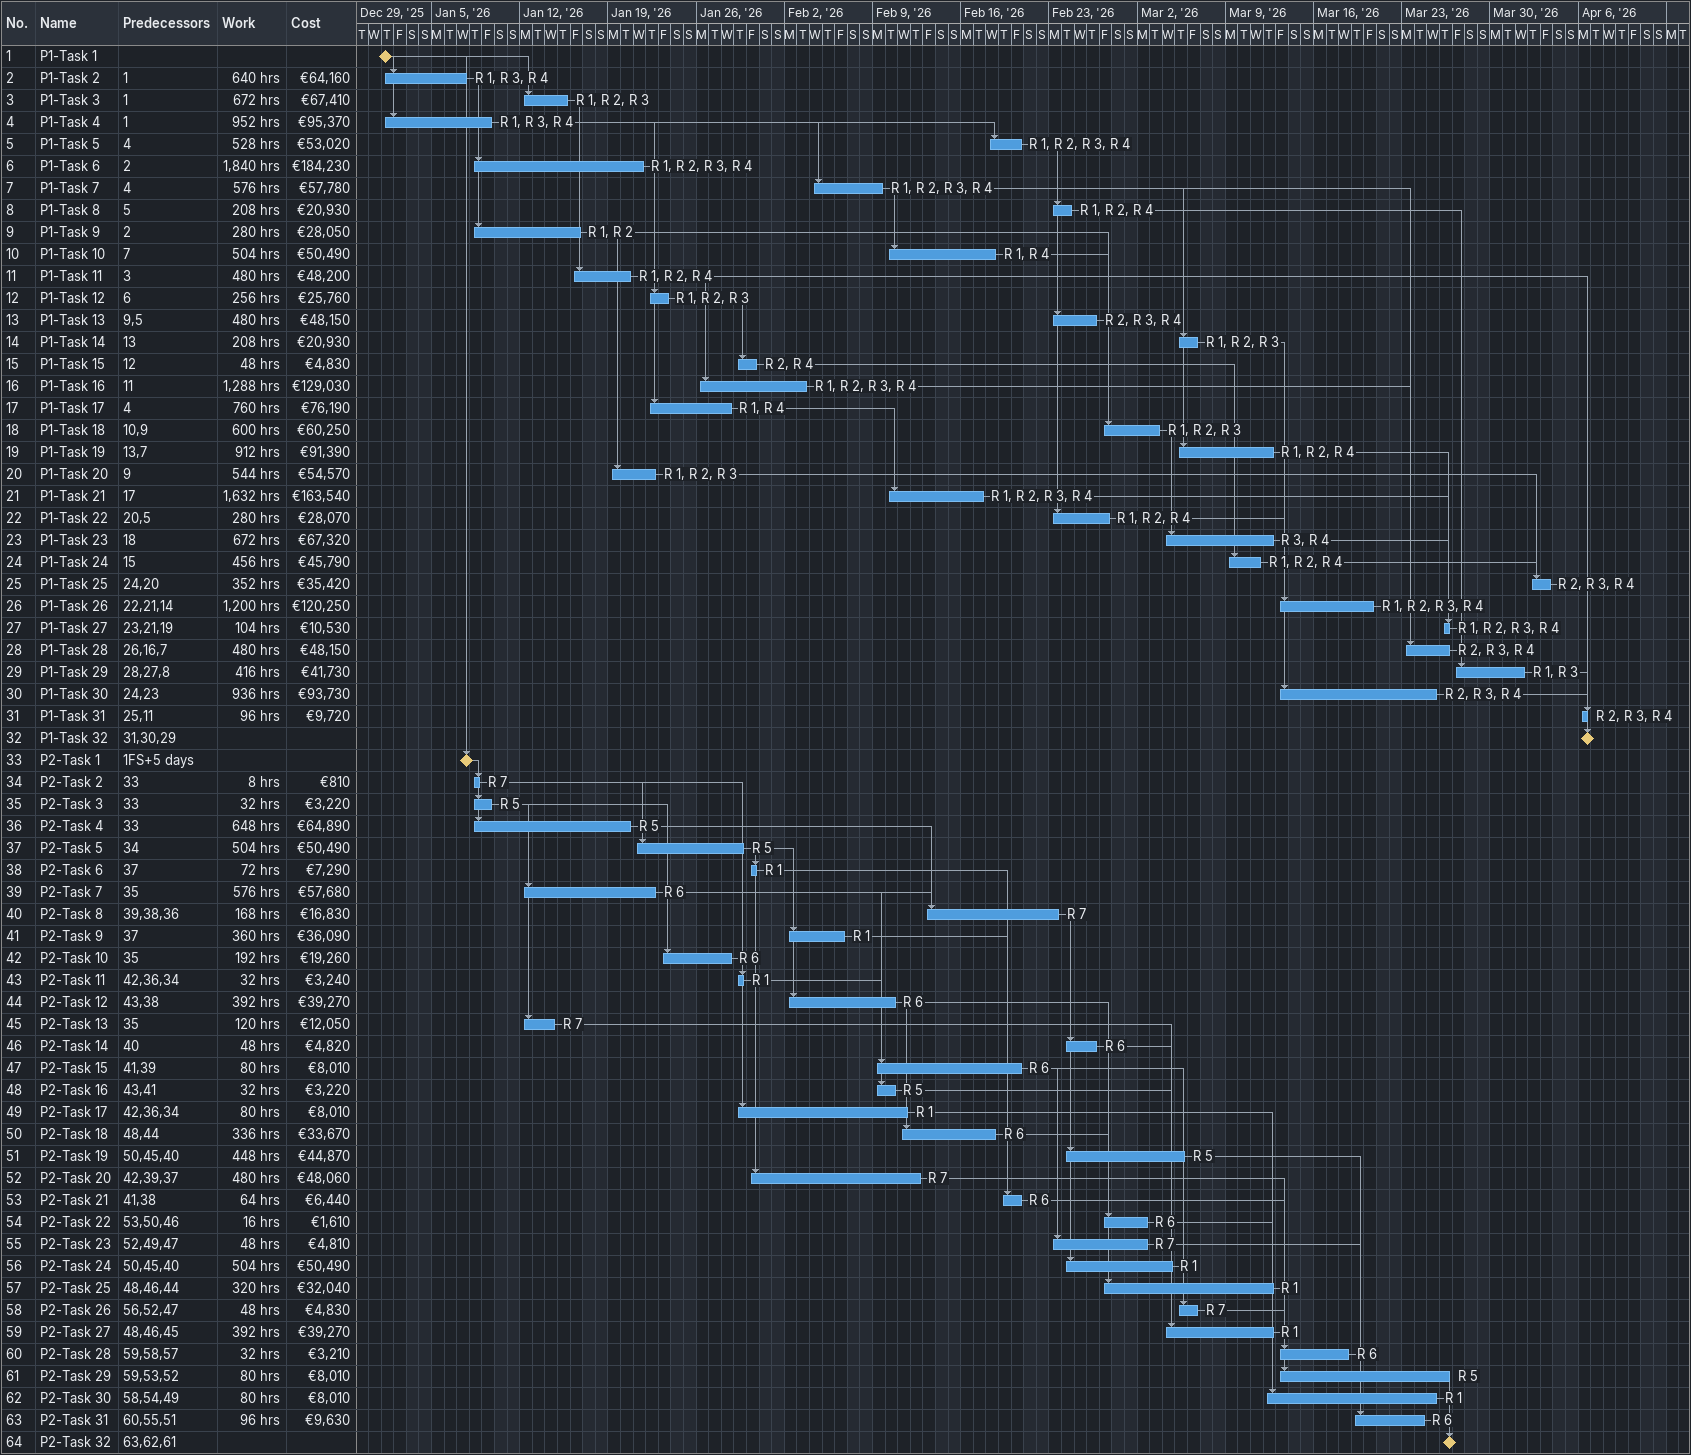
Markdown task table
| ID | Task | Start | Finish | Predecessors | Resources | Work (h) | Cost (€) |
|---|---|---|---|---|---|---|---|
| 1 | P1-Task 1 (milestone) | 2026-01-01 | 2026-01-01 |  |  |  |  |
| 2 | P1-Task 2 | 2026-01-01 | 2026-01-07 | 1 | R 1, R 3, R 4 | 640 | 64160 |
| 3 | P1-Task 3 | 2026-01-12 | 2026-01-15 | 1 | R 1, R 2, R 3 | 672 | 67410 |
| 4 | P1-Task 4 | 2026-01-01 | 2026-01-09 | 1 | R 1, R 3, R 4 | 952 | 95370 |
| 5 | P1-Task 5 | 2026-02-18 | 2026-02-20 | 4 | R 1, R 2, R 3, R 4 | 528 | 53020 |
| 6 | P1-Task 6 | 2026-01-08 | 2026-01-21 | 2 | R 1, R 2, R 3, R 4 | 1840 | 184230 |
| 7 | P1-Task 7 | 2026-02-04 | 2026-02-09 | 4 | R 1, R 2, R 3, R 4 | 576 | 57780 |
| 8 | P1-Task 8 | 2026-02-23 | 2026-02-24 | 5 | R 1, R 2, R 4 | 208 | 20930 |
| 9 | P1-Task 9 | 2026-01-08 | 2026-01-16 | 2 | R 1, R 2 | 280 | 28050 |
| 10 | P1-Task 10 | 2026-02-10 | 2026-02-18 | 7 | R 1, R 4 | 504 | 50490 |
| 11 | P1-Task 11 | 2026-01-16 | 2026-01-20 | 3 | R 1, R 2, R 4 | 480 | 48200 |
| 12 | P1-Task 12 | 2026-01-22 | 2026-01-23 | 6 | R 1, R 2, R 3 | 256 | 25760 |
| 13 | P1-Task 13 | 2026-02-23 | 2026-02-26 | 9, 5 | R 2, R 3, R 4 | 480 | 48150 |
| 14 | P1-Task 14 | 2026-03-05 | 2026-03-06 | 13 | R 1, R 2, R 3 | 208 | 20930 |
| 15 | P1-Task 15 | 2026-01-29 | 2026-01-30 | 12 | R 2, R 4 | 48 | 4830 |
| 16 | P1-Task 16 | 2026-01-26 | 2026-02-03 | 11 | R 1, R 2, R 3, R 4 | 1288 | 129030 |
| 17 | P1-Task 17 | 2026-01-22 | 2026-01-28 | 4 | R 1, R 4 | 760 | 76190 |
| 18 | P1-Task 18 | 2026-02-27 | 2026-03-03 | 10, 9 | R 1, R 2, R 3 | 600 | 60250 |
| 19 | P1-Task 19 | 2026-03-05 | 2026-03-12 | 13, 7 | R 1, R 2, R 4 | 912 | 91390 |
| 20 | P1-Task 20 | 2026-01-19 | 2026-01-22 | 9 | R 1, R 2, R 3 | 544 | 54570 |
| 21 | P1-Task 21 | 2026-02-10 | 2026-02-17 | 17 | R 1, R 2, R 3, R 4 | 1632 | 163540 |
| 22 | P1-Task 22 | 2026-02-23 | 2026-02-27 | 20, 5 | R 1, R 2, R 4 | 280 | 28070 |
| 23 | P1-Task 23 | 2026-03-04 | 2026-03-12 | 18 | R 3, R 4 | 672 | 67320 |
| 24 | P1-Task 24 | 2026-03-09 | 2026-03-11 | 15 | R 1, R 2, R 4 | 456 | 45790 |
| 25 | P1-Task 25 | 2026-04-02 | 2026-04-03 | 24, 20 | R 2, R 3, R 4 | 352 | 35420 |
| 26 | P1-Task 26 | 2026-03-13 | 2026-03-20 | 22, 21, 14 | R 1, R 2, R 3, R 4 | 1200 | 120250 |
| 27 | P1-Task 27 | 2026-03-26 | 2026-03-26 | 23, 21, 19 | R 1, R 2, R 3, R 4 | 104 | 10530 |
| 28 | P1-Task 28 | 2026-03-23 | 2026-03-26 | 26, 16, 7 | R 2, R 3, R 4 | 480 | 48150 |
| 29 | P1-Task 29 | 2026-03-27 | 2026-04-01 | 28, 27, 8 | R 1, R 3 | 416 | 41730 |
| 30 | P1-Task 30 | 2026-03-13 | 2026-03-25 | 24, 23 | R 2, R 3, R 4 | 936 | 93730 |
| 31 | P1-Task 31 | 2026-04-06 | 2026-04-06 | 25, 11 | R 2, R 3, R 4 | 96 | 9720 |
| 32 | P1-Task 32 (milestone) | 2026-04-06 | 2026-04-06 | 31, 30, 29 |  |  |  |
| 33 | P2-Task 1 (milestone) | 2026-01-07 | 2026-01-07 | 1FS+5d |  |  |  |
| 34 | P2-Task 2 | 2026-01-08 | 2026-01-08 | 33 | R 7 | 8 | 810 |
| 35 | P2-Task 3 | 2026-01-08 | 2026-01-09 | 33 | R 5 | 32 | 3220 |
| 36 | P2-Task 4 | 2026-01-08 | 2026-01-20 | 33 | R 5 | 648 | 64890 |
| 37 | P2-Task 5 | 2026-01-21 | 2026-01-29 | 34 | R 5 | 504 | 50490 |
| 38 | P2-Task 6 | 2026-01-30 | 2026-01-30 | 37 | R 1 | 72 | 7290 |
| 39 | P2-Task 7 | 2026-01-12 | 2026-01-22 | 35 | R 6 | 576 | 57680 |
| 40 | P2-Task 8 | 2026-02-13 | 2026-02-23 | 39, 38, 36 | R 7 | 168 | 16830 |
| 41 | P2-Task 9 | 2026-02-02 | 2026-02-06 | 37 | R 1 | 360 | 36090 |
| 42 | P2-Task 10 | 2026-01-23 | 2026-01-28 | 35 | R 6 | 192 | 19260 |
| 43 | P2-Task 11 | 2026-01-29 | 2026-01-29 | 42, 36, 34 | R 1 | 32 | 3240 |
| 44 | P2-Task 12 | 2026-02-02 | 2026-02-10 | 43, 38 | R 6 | 392 | 39270 |
| 45 | P2-Task 13 | 2026-01-12 | 2026-01-14 | 35 | R 7 | 120 | 12050 |
| 46 | P2-Task 14 | 2026-02-24 | 2026-02-26 | 40 | R 6 | 48 | 4820 |
| 47 | P2-Task 15 | 2026-02-09 | 2026-02-20 | 41, 39 | R 6 | 80 | 8010 |
| 48 | P2-Task 16 | 2026-02-09 | 2026-02-10 | 43, 41 | R 5 | 32 | 3220 |
| 49 | P2-Task 17 | 2026-01-29 | 2026-02-11 | 42, 36, 34 | R 1 | 80 | 8010 |
| 50 | P2-Task 18 | 2026-02-11 | 2026-02-18 | 48, 44 | R 6 | 336 | 33670 |
| 51 | P2-Task 19 | 2026-02-24 | 2026-03-05 | 50, 45, 40 | R 5 | 448 | 44870 |
| 52 | P2-Task 20 | 2026-01-30 | 2026-02-12 | 42, 39, 37 | R 7 | 480 | 48060 |
| 53 | P2-Task 21 | 2026-02-19 | 2026-02-20 | 41, 38 | R 6 | 64 | 6440 |
| 54 | P2-Task 22 | 2026-02-27 | 2026-03-02 | 53, 50, 46 | R 6 | 16 | 1610 |
| 55 | P2-Task 23 | 2026-02-23 | 2026-03-02 | 52, 49, 47 | R 7 | 48 | 4810 |
| 56 | P2-Task 24 | 2026-02-24 | 2026-03-04 | 50, 45, 40 | R 1 | 504 | 50490 |
| 57 | P2-Task 25 | 2026-02-27 | 2026-03-12 | 48, 46, 44 | R 1 | 320 | 32040 |
| 58 | P2-Task 26 | 2026-03-05 | 2026-03-06 | 56, 52, 47 | R 7 | 48 | 4830 |
| 59 | P2-Task 27 | 2026-03-04 | 2026-03-12 | 48, 46, 45 | R 1 | 392 | 39270 |
| 60 | P2-Task 28 | 2026-03-13 | 2026-03-18 | 59, 58, 57 | R 6 | 32 | 3210 |
| 61 | P2-Task 29 | 2026-03-13 | 2026-03-26 | 59, 53, 52 | R 5 | 80 | 8010 |
| 62 | P2-Task 30 | 2026-03-12 | 2026-03-25 | 58, 54, 49 | R 1 | 80 | 8010 |
| 63 | P2-Task 31 | 2026-03-19 | 2026-03-24 | 60, 55, 51 | R 6 | 96 | 9630 |
| 64 | P2-Task 32 (milestone) | 2026-03-26 | 2026-03-26 | 63, 62, 61 |  |  |  |
